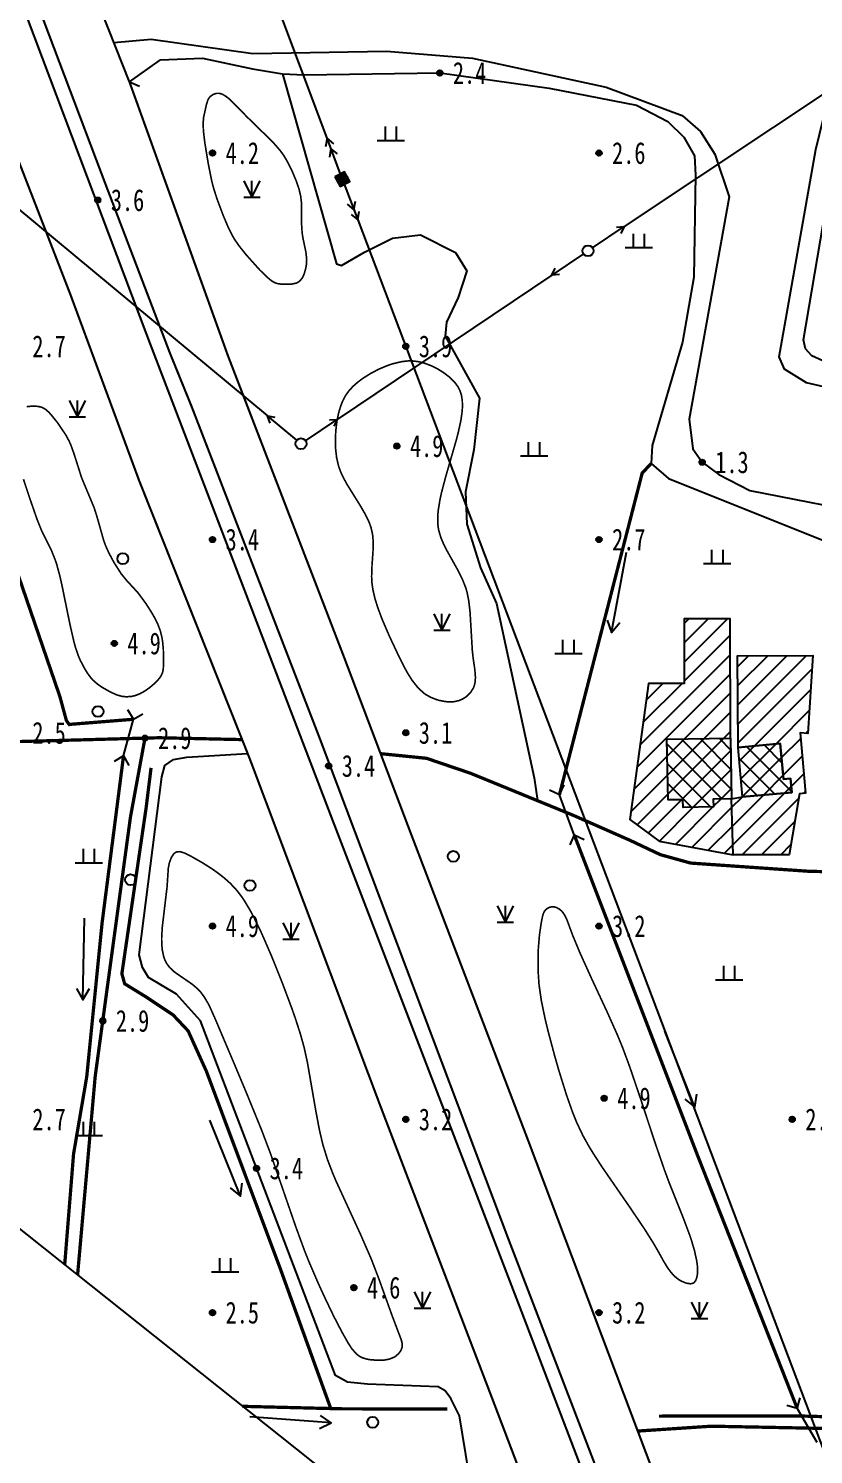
# Model space of a CAD drawing. Header units: metres. Extents: x 494039 to 619385, y 3351420 to 3402703.
# Drawn here: x 582691.6 to 582835.5, y 3395692.9 to 3395954.3 of the extents above; entities that cross this region are included whole.
import ezdxf
from ezdxf.enums import TextEntityAlignment as Align

# ---------------------------------------------------------------- set-up
doc = ezdxf.new("R2010")
doc.units = ezdxf.units.M
for name, pattern in [('2180', [0]), ('4410a', [0]), ('4430', [0]), ('8521', [0]), ('9610', [0])]:
    doc.linetypes.add(name, pattern=pattern)
for name, color, linetype in [('210100', 130, 'Continuous'), ('220200', 130, 'Continuous'), ('220900', 130, '2180'), ('261301', 141, 'Continuous'), ('310300', 8, 'Continuous'), ('310500', 8, 'Continuous'), ('420500', 8, 'Continuous'), ('430300', 8, 'Continuous'), ('440200', 8, '4410a'), ('440300', 8, '4430'), ('510301', 8, 'Continuous'), ('510303', 8, 'Continuous'), ('541000', 8, 'Continuous'), ('541200', 8, 'Continuous'), ('720100', 8, 'Continuous'), ('760201', 8, '8521'), ('810100', 8, '9610'), ('810302', 8, 'Continuous'), ('820200', 8, 'Continuous'), ('范围线', 8, 'Continuous')]:
    doc.layers.add(name, color=color, linetype=linetype)
doc.layers.add('710101', color=8, linetype='Continuous', lineweight=0)
pattern_1 = [(45, (0, 0), (-1.767766953, 1.767766953), []), (135, (0, 0), (-1.767766953, -1.767766953), [])]
pattern_2 = [(45, (0, 0), (-1.767766953, 1.767766953), [])]

# ---------------------------------------------------------------- blocks, each defined once
blk = doc.blocks.new('gc170')
at = {"linetype": 'Continuous'}
blk.add_circle((0, 0), 0.5, dxfattribs=at)
blk = doc.blocks.new('gc002')
at = {"linetype": 'Continuous'}
blk.add_hatch(color=256, dxfattribs=at).paths.add_polyline_path([(0.5, 0.5), (-0.5, 0.5), (-0.5, -0.5), (0.5, -0.5)])
blk.add_lwpolyline([(-0.5, -0.5), (0.5, -0.5), (0.5, 0.5), (-0.5, 0.5), (-0.5, -0.5)])
blk = doc.blocks.new('gu')
at = {"flags": 128}
for points in [[(3.75, 0), (-3.75, 0)], [(2.71, -0.6), (3.75, 0), (3.75, 0), (2.71, 0.6)]]:
    blk.add_lwpolyline(points, dxfattribs=at)
blk = doc.blocks.new('p_point')
for radius in [0.25, 0.2, 0.15, 0.1, 0.05]:
    blk.add_circle((0, 0), radius)
blk.add_point((0, 0))
blk = doc.blocks.new('vm')
at = {"linetype": 'Continuous'}
for p, q in [((1.25, 0), (-1.25, 0)), ((-0.5, 0), (-0.5, 1.3)), ((0.5, 1.3), (0.5, 0))]:
    blk.add_line(p, q, dxfattribs=at)
blk = doc.blocks.new('gc124')
for p, q in [((-0.75, 1.5), (0, 0)), ((0, 0), (0, 1.5)), ((0, 0), (0.75, 1.5)), ((-0.75, 0), (0.75, 0))]:
    blk.add_line(p, q)
blk = doc.blocks.new('gc013b')
at = {"linetype": 'Continuous'}
blk.add_line((0.5, 0), (4, 0), dxfattribs=at)
at = {"linetype": 'Continuous', "flags": 128}
blk.add_lwpolyline([(3.39, 0.35), (4, 0), (3.39, -0.35)], dxfattribs=at)
blk = doc.blocks.new('gc013a')
at = {"linetype": 'Continuous'}
blk.add_line((0.5, 0), (4, 0), dxfattribs=at)
at = {"linetype": 'Continuous', "flags": 128}
for points in [[(2.31, -0.4), (3, 0), (2.31, 0.4)], [(3.31, -0.4), (4, 0), (3.31, 0.4)]]:
    blk.add_lwpolyline(points, dxfattribs=at)
blk = doc.blocks.new('1-3&1-4')
at = {"layer": '310300', "linetype": 'Continuous'}
h = blk.add_hatch(dxfattribs=at)
h.set_pattern_fill('ANSI31', color=8, scale=20, style=0)
h.set_pattern_definition(pattern_2)
h.paths.add_polyline_path([(582820.3188, 3395824.2107), (582820.2549, 3395846.0755), (582811.7885, 3395846.0508), (582811.8231, 3395834.2185), (582805.2983, 3395834.1994), (582801.816, 3395809.2639), (582807.2051, 3395805.3456), (582820.7887, 3395802.8388), (582820.5129, 3395813.0832), (582817.1301, 3395813.0242), (582817.1549, 3395811.6027), (582811.616, 3395811.5061), (582811.5912, 3395812.9276), (582808.8474, 3395812.8797), (582808.6534, 3395824.0072)])
h = blk.add_hatch(dxfattribs=at)
h.set_pattern_fill('ANSI31', color=8, scale=20, style=0)
h.set_pattern_definition(pattern_2)
h.paths.add_polyline_path([(582821.6768, 3395822.4932), (582821.6132, 3395839.3017), (582835.4074, 3395839.3539), (582834.4738, 3395825.0627), (582833.0927, 3395825.1529), (582834.0645, 3395814.0947), (582832.9441, 3395813.9962), (582831.0782, 3395802.8328), (582820.7887, 3395802.8388), (582820.5129, 3395813.0832), (582822.502, 3395813.4252), (582831.5406, 3395814.2477), (582831.3628, 3395816.2022), (582831.3082, 3395816.8021), (582830.0114, 3395816.6841), (582829.4187, 3395823.1977)])
at = {"layer": '310500', "linetype": 'Continuous'}
h = blk.add_hatch(dxfattribs=at)
h.set_pattern_fill('ANSI37', color=8, scale=20, style=0)
h.set_pattern_definition(pattern_1)
h.paths.add_polyline_path([(582817.1301, 3395813.0242), (582817.1549, 3395811.6027), (582811.616, 3395811.5061), (582811.5912, 3395812.9276), (582808.8474, 3395812.8797), (582808.6534, 3395824.0072), (582820.3188, 3395824.2107), (582820.5129, 3395813.0832)])
h = blk.add_hatch(dxfattribs=at)
h.set_pattern_fill('ANSI37', color=8, scale=20, style=0)
h.set_pattern_definition(pattern_1)
h.paths.add_polyline_path([(582822.502, 3395813.4252), (582821.6768, 3395822.4932), (582829.4187, 3395823.1977), (582830.0114, 3395816.6841), (582831.3082, 3395816.8021), (582831.5406, 3395814.2477)])
at = {"layer": '210100', "color": 141, "linetype": 'Continuous', "flags": 128}
for points in [[(583056.9544, 3395852.6315), (583052.1293, 3395853.5359), (583021.6758, 3395857.1064), (582975.8034, 3395860.9352), (582960.6058, 3395865.4433), (582950.8137, 3395868.8114), (582941.49, 3395871.5369), (582902.3753, 3395878.1681), (582883.1867, 3395878.2197), (582876.5996, 3395877.9848), (582871.0097, 3395879.8357), (582862.5967, 3395882.8721), (582854.5215, 3395886.6817), (582841.9146, 3395887.5783), (582834.2054, 3395889.3457), (582830.2098, 3395891.8339), (582829.2495, 3395894.1061), (582835.9269, 3395932.1318), (582851.8741, 3395997.411)], [(582707.2476, 3395951.7451), (582714.11, 3395952.3196), (582732.7478, 3395949.6784), (582757.2447, 3395950.1375), (582773.018, 3395948.826), (582797.5147, 3395943.5634), (582811.4506, 3395938.3501), (582814.8017, 3395935.3916), (582817.4571, 3395931.269), (582820.0732, 3395923.409), (582812.7275, 3395882.6758), (582813.4116, 3395877.2535), (582815.1086, 3395874.7887), (582818.1334, 3395872.5109), (582823.8352, 3395869.6209), (582840.075, 3395866.445)]]:
    blk.add_lwpolyline(points, dxfattribs=at)
at = {"layer": '220200', "color": 141, "linetype": 'Continuous', "const_width": 0.6, "flags": 128}
for points in [[(582710.8374, 3395827.6656), (582699.2271, 3395826.7342), (582699.0822, 3395826.6883), (582698.5498, 3395827.4288), (582697.3748, 3395831.771), (582684.9314, 3395868.0732), (582674.112, 3395897.0353)], [(582805.751, 3395874.5382), (582804.1128, 3395872.7994), (582788.9427, 3395813.8406)], [(582709.0226, 3395820.9456), (582705.1036, 3395790.4219), (582702.277, 3395762.118), (582699.8633, 3395747.9789), (582698.235, 3395727.6382)], [(582747.0176, 3395701.3114), (582737.7594, 3395726.9669), (582724.2417, 3395763.0766), (582720.8739, 3395770.5344), (582718.1044, 3395773.4732), (582713.1384, 3395776.7762), (582709.2338, 3395779.1806), (582708.721, 3395781.0197), (582713.1738, 3395811.4916), (582714.0702, 3395818.7604)], [(582791.6661, 3395806.4563), (582814.1723, 3395747.9416), (582832.5372, 3395701.3332)], [(582768.3768, 3395701.2108), (582748.7436, 3395701.2677), (582730.8053, 3395701.7221)], [(582807.1935, 3395699.9222), (582833.3433, 3395699.9424), (582876.1011, 3395698.7342), (582934.0503, 3395697.9628), (582980.5589, 3395696.3604), (583050.6282, 3395695.3785)]]:
    blk.add_lwpolyline(points, dxfattribs=at)
at = {"layer": '220900', "color": 141, "linetype": 'Continuous'}
for p, q in [((582710.8374, 3395827.6656), (582709.8408, 3395829.3996)), ((582710.8374, 3395827.6656), (582712.5714, 3395828.6622)), ((582709.0226, 3395820.9456), (582707.2886, 3395819.949)), ((582709.0226, 3395820.9456), (582710.0192, 3395819.2116)), ((582788.9427, 3395813.8406), (582787.1265, 3395814.6781)), ((582788.9427, 3395813.8406), (582789.7802, 3395815.6568)), ((582791.6661, 3395806.4563), (582790.8286, 3395804.6401)), ((582791.6661, 3395806.4563), (582793.4823, 3395805.6188)), ((582832.5372, 3395701.3332), (582833.0516, 3395703.2659)), ((582832.5372, 3395701.3332), (582830.6045, 3395701.8476))]:
    blk.add_line(p, q, dxfattribs=at)
at = {"layer": '220900', "color": 141, "linetype": '2180', "flags": 128}
for points, elevation in [([(582709.0226, 3395820.9456), (582710.8374, 3395827.6656)], 2.7739), ([(582832.5372, 3395701.3332), (582836.137, 3395695.1225)], 2.7884)]:
    blk.add_lwpolyline(points, dxfattribs=dict(at, elevation=elevation))
blk.add_lwpolyline([(582791.6661, 3395806.4563), (582788.9427, 3395813.8406)], dxfattribs=at)
at = {"layer": '310300', "color": 8, "linetype": 'Continuous', "flags": 128}
blk.add_lwpolyline([(582820.3188, 3395824.2107), (582820.2549, 3395846.0755), (582811.7885, 3395846.0508), (582811.8231, 3395834.2185), (582805.2983, 3395834.1994), (582801.816, 3395809.2639), (582807.2051, 3395805.3456), (582820.7887, 3395802.8388), (582820.5129, 3395813.0832), (582817.1301, 3395813.0242), (582817.1549, 3395811.6027), (582811.616, 3395811.5061), (582811.5912, 3395812.9276), (582808.8474, 3395812.8797), (582808.6534, 3395824.0072)], close=True, dxfattribs=at)
at = {"layer": '310300', "color": 8, "linetype": 'Continuous', "elevation": 6.2765, "flags": 128}
blk.add_lwpolyline([(582821.6768, 3395822.4932), (582821.6132, 3395839.3017), (582835.4074, 3395839.3539), (582834.4738, 3395825.0627), (582833.0927, 3395825.1529), (582834.0645, 3395814.0947), (582832.9441, 3395813.9962), (582831.0782, 3395802.8328), (582820.7887, 3395802.8388), (582820.5129, 3395813.0832), (582822.502, 3395813.4252), (582831.5406, 3395814.2477), (582831.3628, 3395816.2022), (582831.3082, 3395816.8021), (582830.0114, 3395816.6841), (582829.4187, 3395823.1977)], close=True, dxfattribs=at)
at = {"layer": '310500', "color": 8, "linetype": 'Continuous', "flags": 128}
for points, elevation in [([(582817.1301, 3395813.0242), (582817.1549, 3395811.6027), (582811.616, 3395811.5061), (582811.5912, 3395812.9276), (582808.8474, 3395812.8797), (582808.6534, 3395824.0072), (582820.3188, 3395824.2107), (582820.5129, 3395813.0832)], 10.3715), ([(582822.502, 3395813.4252), (582821.6768, 3395822.4932), (582829.4187, 3395823.1977), (582830.0114, 3395816.6841), (582831.3082, 3395816.8021), (582831.5406, 3395814.2477)], 9.8993)]:
    blk.add_lwpolyline(points, close=True, dxfattribs=dict(at, elevation=elevation))
at = {"layer": '420500', "color": 8, "linetype": 'Continuous', "const_width": 0.4, "flags": 128}
for points in [[(582522.9341, 3396459.7968), (582519.1121, 3396476.75), (582512.7256, 3396510.5051), (582511.4571, 3396510.8233), (582510.6369, 3396510.691), (582510.2929, 3396510.3206), (582510.2701, 3396509.6075), (582512.6297, 3396498.3185), (582522.7889, 3396448.4965), (582528.9449, 3396421.6435), (582535.3253, 3396395.0753), (582546.6224, 3396354.7413), (582559.1447, 3396310.8126), (582574.7128, 3396265.6974), (582591.4304, 3396218.8496), (582611.7609, 3396163.7716), (582641.9606, 3396086.1339), (582666.4264, 3396021.9721), (582689.7743, 3395960.4661), (582713.6505, 3395897.159), (582747.2055, 3395809.5492), (582781.8441, 3395719.4713), (582811.345, 3395642.2591), (582813.9149, 3395635.5918)], [(582717.5712, 3395894.6878), (582705.5255, 3395926.2652), (582690.0739, 3395967.1358), (582667.3376, 3396025.115), (582628.8635, 3396126.5571), (582611.278, 3396173.1027), (582590.3664, 3396228.2389), (582572.9703, 3396278.1765), (582558.9014, 3396319.9945), (582548.4948, 3396356.9027), (582540.5304, 3396386.3632), (582529.0999, 3396432.4474), (582522.9341, 3396459.7968)], [(582684.2133, 3395944.388), (582699.2375, 3395905.6531), (582711.9141, 3395871.3491), (582732.1828, 3395820.3814), (582756.4185, 3395755.97), (582776.6392, 3395703.0922), (582797.2506, 3395648.8516)], [(582834.1778, 3395619.4687), (582832.0118, 3395634.6728), (582830.3195, 3395641.3139), (582824.8168, 3395656.3684), (582815.9902, 3395668.7735), (582811.6366, 3395675.0776), (582783.1672, 3395750.5549), (582761.6788, 3395806.7873), (582749.326, 3395839.3826), (582728.2159, 3395894.1763), (582710.102, 3395944.5256)], [(582817.9948, 3395632.3455), (582779.4989, 3395732.6118), (582744.9623, 3395824.2557), (582721.5151, 3395884.9754), (582717.5712, 3395894.6878)]]:
    blk.add_lwpolyline(points, dxfattribs=at)
at = {"layer": '430300', "color": 8, "linetype": 'Continuous'}
blk.add_line((582710.102, 3395944.5256), (582711.9371, 3395943.7304), dxfattribs=at)
at = {"layer": '430300', "color": 8, "linetype": 'Continuous', "flags": 128}
blk.add_lwpolyline([(582710.102, 3395944.5256), (582698.6887, 3395973.3923)], dxfattribs=at)
at = {"layer": '440200', "color": 8, "linetype": '4410a', "const_width": 0.6, "flags": 128}
for points in [[(582730.7689, 3395823.9368), (582715.5417, 3395824.2805), (582687.6782, 3395823.5217), (582626.9612, 3395823.0394)], [(582712.9571, 3395824.2101), (582710.2952, 3395809.744), (582703.8273, 3395762.1789), (582700.598, 3395725.7579)]]:
    blk.add_lwpolyline(points, dxfattribs=at)
at = {"layer": '440300', "color": 8, "linetype": '4430', "const_width": 0.6, "flags": 128}
for points in [[(582756.1553, 3395821.3622), (582764.5784, 3395820.5097), (582772.6749, 3395817.7532), (582791.55, 3395810.0281), (582801.9071, 3395805.4623), (582807.4268, 3395802.8511), (582812.996, 3395801.3042), (582834.5976, 3395799.8015), (582855.32, 3395799.3244), (582856.7349, 3395800.6159), (582857.7197, 3395801.8087), (582861.8555, 3395814.5487), (582863.7958, 3395816.4394), (582865.954, 3395817.4943), (582868.1354, 3395818.098), (582885.5031, 3395816.4125), (582916.5984, 3395814.0003), (582918.6696, 3395815.3909), (582920.3087, 3395817.0481), (582925.85, 3395822.0802), (582928.9956, 3395823.5705), (582942.3586, 3395824.8412), (582965.6111, 3395825.0359), (582984.3651, 3395821.6469), (582997.5996, 3395818.5486), (583022.4107, 3395813.8166), (583043.6685, 3395807.7568), (583047.7779, 3395806.3493)], [(582803.2764, 3395697.1839), (582816.8066, 3395698.0787), (582964.2394, 3395695.1552), (583041.8782, 3395693.489), (583051.8286, 3395694.1661)]]:
    blk.add_lwpolyline(points, dxfattribs=at)
at = {"layer": '541000', "color": 8, "linetype": 'Continuous'}
for p, q in [((582746.3398, 3395934.1755), (582612.0386, 3396293.2799)), ((582751.9757, 3395919.201), (582879.0097, 3395583.796))]:
    blk.add_line(p, q, dxfattribs=at)
at = {"layer": '541200', "color": 8, "linetype": 'Continuous'}
for p, q in [((582845.0676, 3395947.4431), (582800.8354, 3395917.9709)), ((582669.8939, 3395937.6871), (582735.4024, 3395883.2868)), ((582787.5378, 3395909.073), (582748.1971, 3395882.6378))]:
    blk.add_line(p, q, dxfattribs=at)
at = {"layer": '710101', "color": 8, "linetype": 'Continuous', "const_width": 0.3, "elevation": 4, "flags": 128}
for points in [[(582742.603, 3395911.994), (582742.4621, 3395913.2967), (582741.9295, 3395915.8157), (582741.771, 3395916.798), (582741.6755, 3395918.302), (582741.6361, 3395922.4086), (582741.4957, 3395923.614), (582741.1834, 3395924.8991), (582740.6618, 3395926.4141), (582739.9318, 3395928.1497), (582739.161, 3395929.72), (582738.4377, 3395930.9609), (582737.7492, 3395931.912), (582736.7203, 3395933.0997), (582735.9444, 3395933.911), (582731.6918, 3395938.0589), (582728.7016, 3395941.1158), (582728.28, 3395941.4906), (582727.5871, 3395941.9978), (582727.0487, 3395942.2692), (582726.7719, 3395942.358), (582726.4891, 3395942.4087), (582726.1012, 3395942.4068), (582725.479, 3395942.2209), (582724.9087, 3395941.8175), (582724.6155, 3395941.4214), (582724.486, 3395941.1615), (582724.2338, 3395940.3926), (582723.7095, 3395938.0186), (582723.6226, 3395937.023), (582723.6692, 3395935.5195), (582723.9162, 3395933.4215), (582724.5646, 3395929.4966), (582725.1728, 3395926.4473), (582725.5214, 3395925.0713), (582726.2047, 3395922.9366), (582727.28, 3395920.0645), (582728.235, 3395917.813), (582728.956, 3395916.3638), (582729.3537, 3395915.6825), (582730.1917, 3395914.4634), (582731.4622, 3395912.863), (582733.9609, 3395910.0708), (582735.317, 3395908.738), (582736.1188, 3395908.0687), (582736.6842, 3395907.7251), (582737.2523, 3395907.524), (582738.0378, 3395907.4205), (582738.649, 3395907.404), (582739.9192, 3395907.4531), (582740.5899, 3395907.5886), (582740.8728, 3395907.6949), (582741.2466, 3395907.9187), (582741.7329, 3395908.4712), (582742.0508, 3395909.0869), (582742.2012, 3395909.4865), (582742.451, 3395910.4118), (582742.5397, 3395910.9276)], [(582768.588, 3395830.8608), (582767.9365, 3395830.9225), (582766.8312, 3395831.1469), (582766.2911, 3395831.3115), (582765.3375, 3395831.699), (582764.5288, 3395832.1459), (582764.0959, 3395832.4448), (582763.0344, 3395833.4104), (582761.9348, 3395834.8034), (582761.1463, 3395836.0585), (582760.6589, 3395836.9322), (582759.4612, 3395839.3007), (582757.7867, 3395842.8542), (582756.4873, 3395845.8694), (582755.6547, 3395848.0806), (582755.1302, 3395849.7579), (582754.7347, 3395851.4606), (582754.5707, 3395852.6156), (582754.5081, 3395853.8211), (582754.5792, 3395855.8602), (582754.7609, 3395858.4662), (582754.7915, 3395860.2977), (582754.6856, 3395861.5461), (582754.3963, 3395862.8229), (582754.0382, 3395863.804), (582753.3482, 3395865.2379), (582752.3945, 3395866.8765), (582749.9208, 3395870.8498), (582749.1533, 3395872.3006), (582748.8208, 3395873.0459), (582748.4515, 3395874.0677), (582748.0862, 3395875.6439), (582747.9014, 3395877.2761), (582747.8601, 3395878.9373), (582747.9424, 3395880.6043), (582748.1431, 3395882.2544), (582748.4708, 3395883.8631), (582748.8579, 3395885.1509), (582749.2581, 3395886.1315), (582749.7564, 3395887.0535), (582750.3902, 3395887.9263), (582751.1433, 3395888.7324), (582751.986, 3395889.4739), (582752.8994, 3395890.1579), (582754.3697, 3395891.0837), (582755.927, 3395891.8884), (582757.5441, 3395892.5567), (582758.3686, 3395892.8303), (582760.04, 3395893.2263), (582761.1658, 3395893.3508), (582762.0139, 3395893.3522), (582763.1103, 3395893.2161), (582763.7182, 3395893.0767), (582764.3221, 3395892.8977), (582765.5093, 3395892.4372), (582766.6534, 3395891.8607), (582767.733, 3395891.1867), (582768.7226, 3395890.4273), (582769.1741, 3395890.0179), (582769.8465, 3395889.2926), (582770.2979, 3395888.6735), (582770.6557, 3395888.0184), (582770.9548, 3395887.1545), (582771.1332, 3395886.0567), (582771.158, 3395884.9082), (582771.1075, 3395884.1214), (582770.8849, 3395882.5128), (582770.3977, 3395880.2609), (582770.0235, 3395878.8261), (582768.0628, 3395872.0381), (582767.3139, 3395869.1808), (582767.0383, 3395867.9227), (582766.7315, 3395866.0514), (582766.6438, 3395865.1245), (582766.6194, 3395863.9), (582766.656, 3395863.2936), (582766.7863, 3395862.3929), (582767.2219, 3395860.9128), (582767.759, 3395859.6624), (582768.1737, 3395858.8346), (582770.2491, 3395855.1188), (582771.1034, 3395853.4452), (582771.7911, 3395851.7012), (582772.0043, 3395850.9426), (582772.3125, 3395849.4014), (582772.5546, 3395847.309), (582772.9644, 3395840.3116), (582773.1135, 3395838.9321), (582773.4382, 3395836.7087), (582773.5385, 3395835.334), (582773.4712, 3395834.4187), (582773.3896, 3395834.0255), (582773.1755, 3395833.4167), (582772.6254, 3395832.5441), (582771.8681, 3395831.8089), (582771.1871, 3395831.3732), (582770.5267, 3395831.0912), (582769.6023, 3395830.8863)], [(582734.3564, 3395788.4027), (582736.1277, 3395784.3344), (582738.0959, 3395779.4353), (582739.7914, 3395774.9233), (582740.5176, 3395772.8605), (582741.4581, 3395769.9503), (582742.1417, 3395767.465), (582742.7334, 3395764.7723), (582744.2897, 3395755.8068), (582744.9517, 3395752.3142), (582745.5832, 3395749.6328), (582746.4371, 3395746.8938), (582747.3494, 3395744.5205), (582748.0095, 3395742.9541), (582752.4564, 3395733.2758), (582754.4395, 3395728.7348), (582755.8444, 3395725.0673), (582758.3177, 3395718.1918), (582759.9241, 3395713.967), (582760.1082, 3395713.2443), (582760.1169, 3395712.689), (582760.0488, 3395712.378), (582759.8316, 3395711.8908), (582759.4812, 3395711.411), (582759.0465, 3395711.0024), (582758.6753, 3395710.7504), (582757.7494, 3395710.3693), (582756.8918, 3395710.2115), (582756.374, 3395710.1728), (582755.4036, 3395710.1724), (582754.0639, 3395710.2901), (582753.613, 3395710.3763), (582752.8214, 3395710.6226), (582752.26, 3395710.9099), (582751.7001, 3395711.3421), (582750.8829, 3395712.2806), (582750.2183, 3395713.3023), (582749.0826, 3395715.3062), (582747.5845, 3395718.1908), (582745.7409, 3395722.0342), (582744.7185, 3395724.282), (582743.0466, 3395728.1641), (582742.2354, 3395730.1898), (582740.6475, 3395734.5154), (582735.9742, 3395748.0403), (582734.3217, 3395752.4008), (582731.6985, 3395758.8383), (582729.3939, 3395764.3387), (582725.8251, 3395772.7575), (582724.853, 3395774.9277), (582724.4949, 3395775.629), (582723.8311, 3395776.7494), (582723.2183, 3395777.5853), (582722.604, 3395778.2578), (582721.646, 3395779.0698), (582718.5172, 3395781.2284), (582718.1019, 3395781.5634), (582717.4549, 3395782.1895), (582716.9036, 3395782.9482), (582716.5415, 3395783.7103), (582716.3622, 3395784.2512), (582716.1268, 3395785.3981), (582716.0242, 3395786.6148), (582716.015, 3395787.5628), (582716.1233, 3395789.5238), (582717.0045, 3395796.9211), (582717.2371, 3395800.3989), (582717.4292, 3395801.3687), (582717.8061, 3395802.3562), (582718.2618, 3395803.0263), (582718.5697, 3395803.2692), (582718.81, 3395803.3659), (582719.2326, 3395803.4034), (582719.4834, 3395803.3716), (582720.1712, 3395803.1567), (582721.3699, 3395802.5649), (582723.408, 3395801.4142), (582725.2495, 3395800.2458), (582726.1098, 3395799.6441), (582727.4105, 3395798.6409), (582728.619, 3395797.5654), (582729.8416, 3395796.249), (582730.7066, 3395795.1061), (582731.2129, 3395794.3499), (582732.2538, 3395792.6034), (582732.7874, 3395791.6158), (582734.0396, 3395789.0851)], [(582807.0803, 3395730.0589), (582806.2615, 3395731.4764), (582804.547, 3395734.2101), (582801.8726, 3395738.1692), (582796.7964, 3395745.5265), (582795.0907, 3395748.1594), (582794.2787, 3395749.4978), (582793.2613, 3395751.3181), (582792.1093, 3395753.7442), (582791.2913, 3395755.7873), (582790.1919, 3395758.9212), (582788.8687, 3395763.1724), (582788.0963, 3395765.8521), (582786.8058, 3395770.6993), (582786.288, 3395772.8607), (582785.6187, 3395776.1109), (582785.1943, 3395779.0722), (582785.0313, 3395781.5085), (582785.0166, 3395784.2008), (582785.0742, 3395785.6758), (582785.2795, 3395788.1474), (582785.6057, 3395790.3914), (582785.8814, 3395791.6992), (582785.9884, 3395792.0315), (582786.2145, 3395792.4882), (582786.4206, 3395792.7476), (582786.7699, 3395793.0253), (582787.2096, 3395793.2236), (582787.6247, 3395793.2979), (582787.9381, 3395793.2831), (582788.4224, 3395793.1464), (582788.903, 3395792.8792), (582789.2714, 3395792.5769), (582789.5296, 3395792.2998), (582789.9186, 3395791.737), (582790.299, 3395790.9466), (582791.3944, 3395787.9906), (582792.6859, 3395784.8815), (582794.852, 3395780.0975), (582797.8614, 3395773.6318), (582799.5973, 3395769.7286), (582800.5174, 3395767.486), (582801.7995, 3395764.0321), (582803.8351, 3395758.0394), (582806.4816, 3395750.0074), (582808.2112, 3395744.9954), (582809.0675, 3395742.6943), (582811.617, 3395736.3266), (582812.7575, 3395733.2881), (582813.168, 3395732.0672), (582813.7058, 3395730.2262), (582814.1114, 3395728.3689), (582814.2765, 3395727.1098), (582814.2768, 3395726.1558), (582814.0853, 3395725.184), (582813.8647, 3395724.6961), (582813.6387, 3395724.4235), (582813.4889, 3395724.3174), (582813.1432, 3395724.2066), (582812.9045, 3395724.1929), (582812.3011, 3395724.2829), (582811.8614, 3395724.4206), (582811.1446, 3395724.7506), (582810.7552, 3395724.9926), (582810.0539, 3395725.5602), (582809.438, 3395726.2197), (582808.8012, 3395727.0764), (582808.0689, 3395728.2689)]]:
    blk.add_lwpolyline(points, close=True, dxfattribs=at)
blk.add_lwpolyline([(582690.6781, 3395871.6625), (582691.7923, 3395868.2868), (582693.1921, 3395864.2629), (582693.9831, 3395862.2923), (582695.7746, 3395858.6935), (582696.4573, 3395857.0013), (582696.753, 3395856.14), (582697.3633, 3395853.8816), (582697.747, 3395852.1671), (582699.2162, 3395844.9854), (582699.9521, 3395841.7872), (582700.2216, 3395840.8233), (582700.7198, 3395839.3515), (582701.0632, 3395838.5452), (582701.7366, 3395837.229), (582702.4129, 3395836.1137), (582703.0523, 3395835.2442), (582703.4553, 3395834.7996), (582704.1803, 3395834.1655), (582705.1232, 3395833.5099), (582706.4369, 3395832.7599), (582707.6417, 3395832.1882), (582708.6732, 3395831.8775), (582709.5401, 3395831.7888), (582710.461, 3395831.8449), (582711.1929, 3395832.015), (582712.0228, 3395832.345), (582712.9076, 3395832.8313), (582713.805, 3395833.4547), (582714.7032, 3395834.2187), (582715.3274, 3395834.8532), (582715.8265, 3395835.479), (582716.1689, 3395836.1908), (582716.3105, 3395836.9015), (582716.363, 3395837.994), (582716.3192, 3395840.5146), (582716.1833, 3395841.9605), (582716.0703, 3395842.6385), (582715.7658, 3395843.8804), (582715.3308, 3395845.0436), (582714.6866, 3395846.3368), (582714.2068, 3395847.1767), (582713.1708, 3395848.8163), (582711.6427, 3395850.8955), (582709.6056, 3395853.0992), (582708.6096, 3395854.3197), (582707.2744, 3395856.4075), (582706.3604, 3395858.11), (582705.7375, 3395859.4884), (582705.399, 3395860.4157), (582704.1192, 3395864.9217), (582703.6077, 3395866.5193), (582701.345, 3395871.925), (582699.9535, 3395876.3052), (582699.3967, 3395877.8692), (582699.0725, 3395878.61), (582698.4424, 3395879.7782), (582697.0245, 3395881.9028), (582695.709, 3395883.538), (582695.3167, 3395883.9578), (582694.7525, 3395884.4562), (582694.3185, 3395884.7288), (582693.9701, 3395884.8741), (582693.3312, 3395885.0214), (582692.3046, 3395885.0695), (582691.2606, 3395884.9655)], dxfattribs=at)
at = {"layer": '760201', "color": 8, "linetype": '8521', "flags": 128}
for points in [[(583058.0921, 3395857.9398), (583050.7428, 3395859.0704), (583018.6889, 3395863.2275), (582998.7722, 3395864.3761), (582985.5437, 3395864.4082), (582971.6346, 3395866.9071), (582962.0626, 3395870.1293), (582955.4332, 3395872.1025), (582950.675, 3395873.2404), (582947.2716, 3395874.2378), (582924.3397, 3395879.3374), (582912.403, 3395881.486), (582900.9515, 3395883.0775), (582882.9155, 3395882.6646), (582875.533, 3395882.2059), (582871.8314, 3395883.0183), (582865.7412, 3395885.7966), (582861.6565, 3395888.1249), (582857.8576, 3395889.5545), (582853.7215, 3395891.1881), (582850.5309, 3395891.81), (582841.0973, 3395892.6567), (582837.2469, 3395893.3873), (582835.199, 3395894.2614), (582834.0639, 3395895.5718), (582833.6943, 3395897.2495), (582837.2857, 3395918.4413), (582844.261, 3395944.9364), (582851.6323, 3395972.3105), (582854.2496, 3395987.8439), (582858.3669, 3396005.1309), (582861.8296, 3396014.0133), (582864.0423, 3396033.2327), (582866.9718, 3396051.6318), (582874.3672, 3396072.4869), (582879.3599, 3396083.0254), (582887.3856, 3396098.047), (582891.7942, 3396109.2937), (582894.3898, 3396116.4158), (582903.2362, 3396142.166), (582907.601, 3396158.0867), (582914.6907, 3396179.0451), (582914.9288, 3396183.7368), (582912.9636, 3396191.4684), (582913.2888, 3396208.8756), (582915.1796, 3396231.8344), (582916.0763, 3396245.372)], [(582710.102, 3395944.5256), (582715.7921, 3395948.5248), (582723.4957, 3395948.8459), (582732.6823, 3395946.9139), (582738.1624, 3395945.9612), (582742.1317, 3395945.7989), (582767.0092, 3395946.1443), (582787.0296, 3395943.3802), (582803.08, 3395940.2336), (582808.8114, 3395937.2553), (582811.7747, 3395934.3538), (582813.6944, 3395930.9243), (582813.8772, 3395927.3777), (582813.5968, 3395908.7197), (582811.477, 3395896.7938), (582805.9534, 3395877.856), (582805.751, 3395874.5382), (582808.9284, 3395871.8233), (582837.5489, 3395860.3957), (582866.2331, 3395855.8276), (582872.4858, 3395856.6979), (582881.6288, 3395860.9008), (582887.8774, 3395862.3235), (582896.2568, 3395861.0207), (582934.8682, 3395856.8222), (582957.7877, 3395852.3296), (582977.1793, 3395846.2619), (583014.0647, 3395843.8823), (583045.804, 3395841.3348), (583053.8266, 3395839.8247)], [(582794.9182, 3395650.7075), (582790.1644, 3395663.2186), (582789.4093, 3395665.0479), (582787.9433, 3395666.8267), (582784.1684, 3395669.7889), (582781.2644, 3395672.7709), (582775.9023, 3395676.7671), (582774.8532, 3395677.9361), (582774.0358, 3395679.0918), (582770.6097, 3395699.9881), (582769.0332, 3395703.1463), (582767.9683, 3395704.5341), (582766.7119, 3395705.3066), (582753.7377, 3395705.7883), (582750.0554, 3395706.1217), (582747.8657, 3395707.3581), (582723.1272, 3395772.3956), (582718.7293, 3395777.266), (582713.6263, 3395780.3575), (582712.4947, 3395782.166), (582711.9217, 3395784.4868), (582716.0754, 3395817.0861), (582716.5888, 3395819.1785), (582718.1949, 3395820.3151), (582720.6602, 3395820.7469), (582731.7827, 3395821.3875)]]:
    blk.add_lwpolyline(points, dxfattribs=at)
at = {"layer": '810100', "color": 8, "linetype": '9610', "flags": 128}
blk.add_lwpolyline([(582738.1624, 3395945.9612), (582748.0733, 3395911.1669), (582749.0084, 3395910.8305), (582753.1886, 3395913.2899), (582758.3295, 3395915.8447), (582763.4942, 3395916.4394), (582769.9005, 3395913.2359), (582771.9615, 3395909.8628), (582770.3687, 3395905.0009), (582768.236, 3395900.4519), (582767.9953, 3395897.9097), (582774.308, 3395886.5159), (582773.222, 3395877.0481), (582771.7027, 3395869.3455), (582771.9441, 3395863.4079), (582774.4567, 3395855.4496), (582777.4084, 3395848.8917), (582784.2979, 3395816.9327), (582784.891, 3395812.7535)], dxfattribs=at)
at = {"layer": '范围线', "color": 8, "flags": 128}
blk.add_lwpolyline([(580974.9971, 3398172.2884), (580158.1729, 3397748.7629), (583102.2681, 3395406.1495), (589376.9328, 3392493.3034), (594318.9563, 3392016.403), (594002.9657, 3392059.9931), (593709.5027, 3392110.274), (593489.39, 3392154.2585), (593446.55, 3392164.1073), (593184.0367, 3392224.4585), (592856.0894, 3392311.9807), (592630.9821, 3392379.424), (592345.2786, 3392474.0542), (592112.8421, 3392558.6278), (591835.9381, 3392668.5492), (591571.4074, 3392783.2499), (591303.4331, 3392909.9936), (591275.2655, 3392923.316), (591065.2798, 3393031.2284), (591019.813, 3393054.5939), (590886.2864, 3393127.1825), (590776.1303, 3393189.2284), (589711.9005, 3393302.4152), (583546.9224, 3396125.8295)], close=True, dxfattribs=at)
at = {"layer": '261301', "color": 141, "linetype": 'Continuous', "xscale": 2, "yscale": 2}
for p, rotation in [((582799.8687, 3395850.9512, 0.9773), 259.2805910305514), ((582701.7083, 3395783.7294, 0.9773), 268.6656397147943), ((582811.0164, 3395763.5329, 0.9773), 291.652706455443), ((582727.6374, 3395747.2169, 0.9773), 292.0652360679371), ((582739.6319, 3395699.2391, 0.9773), 355.8812752896082)]:
    blk.add_blockref('gu', p, dxfattribs=dict(at, rotation=rotation))
at = {"layer": '510301', "color": 8, "linetype": 'Continuous', "xscale": 2, "yscale": 2}
for p in [(582794.1779, 3395913.5349, 3.0842), (582741.557, 3395878.1759, 3.2801), (582708.8943, 3395857.1022, 3.9036), (582704.3474, 3395829.0934, 3.3826), (582769.4857, 3395802.5278, 3.6221), (582710.327, 3395798.2416, 3.2118), (582732.2089, 3395797.2018, 3.5627), (582754.7105, 3395698.7874, 2.9481)]:
    blk.add_blockref('gc170', p, dxfattribs=at)
at = {"layer": '510303', "color": 8, "linetype": 'Continuous', "xscale": 2, "yscale": 2, "rotation": 297.6802224602192}
blk.add_blockref('gc002', (582749.1421, 3395926.6824, 3.9124), dxfattribs=at)
at = {"layer": '541000', "color": 8, "linetype": 'Continuous', "xscale": 2, "yscale": 2}
for rotation in [110.5052479911554, 290.7440925035298]:
    blk.add_blockref('gc013a', (582749.1421, 3395926.6824), dxfattribs=dict(at, rotation=rotation))
blk.add_blockref('gc170', (582749.1421, 3395926.6824), dxfattribs=at)
blk.add_blockref('gc170', (582749.1421, 3395926.6824), dxfattribs=at)
at = {"layer": '541200', "color": 8, "linetype": 'Continuous', "xscale": 2, "yscale": 2}
for p, rotation in [((582794.1779, 3395913.5349), 33.67586594945013), ((582794.1779, 3395913.5349), 213.8994168806935), ((582741.557, 3395878.1759), 140.2927651469981), ((582741.557, 3395878.1759), 33.8994168806935)]:
    blk.add_blockref('gc013b', p, dxfattribs=dict(at, rotation=rotation))
for p in [(582794.1779, 3395913.5349), (582741.557, 3395878.1759), (582741.557, 3395878.1759)]:
    blk.add_blockref('gc170', p, dxfattribs=at)
at = {"layer": '720100', "color": 8, "linetype": 'Continuous', "xscale": 2, "yscale": 2, "zscale": 2}
for p in [(582767.0092, 3395946.1443, 2.3692), (582725.3372, 3395931.4646, 4.1788), (582796.192, 3395931.4647, 2.5853), (582704.3035, 3395922.8361, 3.6413), (582760.7645, 3395896.0373, 3.9), (582759.1389, 3395877.7423, 4.8619), (582815.1086, 3395874.7887, 1.3), (582725.3371, 3395860.6098, 3.3826), (582796.1919, 3395860.6099, 2.714), (582707.3314, 3395841.5726, 4.8827), (582760.7644, 3395825.1825, 3.0845), (582712.9571, 3395824.2101, 2.887), (582746.6368, 3395819.1195, 3.3804), (582725.3369, 3395789.755, 4.9043), (582796.1917, 3395789.7552, 3.175), (582705.2149, 3395772.3837, 2.9208), (582797.1351, 3395758.2001, 4.9109), (582760.7643, 3395754.3277, 3.1811), (582831.619, 3395754.3278, 2.3777), (582733.4085, 3395745.352, 3.3964), (582751.2526, 3395723.477, 4.6103), (582725.3368, 3395718.9002, 2.5361), (582796.1916, 3395718.9004, 3.1801)]:
    blk.add_blockref('p_point', p, dxfattribs=at)
at = {"layer": '810302', "color": 8, "linetype": 'Continuous', "xscale": 2, "yscale": 2}
for p in [(582758.0305, 3395933.6993, 4.3356), (582803.4996, 3395914.0577, 4.3356), (582784.288, 3395875.8773, 4.3356), (582817.8761, 3395856.1343, 4.3356), (582790.5809, 3395839.6502, 4.3356), (582702.6631, 3395801.3015), (582820.0626, 3395779.8411, 3.3223), (582702.6631, 3395751.3015), (582727.6631, 3395726.3015)]:
    blk.add_blockref('vm', p, dxfattribs=at)
at = {"layer": '820200', "color": 8, "linetype": 'Continuous', "xscale": 2, "yscale": 2}
for p in [(582732.5505, 3395923.3713, 5.5274), (582700.5745, 3395883.0927, 5.5571), (582767.3963, 3395844.0067, 5.5274), (582779.0393, 3395790.4453, 5.5571), (582739.7538, 3395787.3437, 5.5571), (582763.8376, 3395719.7196, 5.5571), (582814.6209, 3395717.8255, 5.5868)]:
    blk.add_blockref('gc124', p, dxfattribs=at)
at = {"layer": '720100', "color": 8, "width": 0.75}
for s, p in [('2.4', (582769.4092, 3395946.1443, 2.3692)), ('4.2', (582727.7372, 3395931.4646, 4.1788)), ('2.6', (582798.592, 3395931.4647, 2.5853)), ('3.6', (582706.7035, 3395922.8361, 3.6413)), ('2.7', (582692.3098, 3395896.0371, 2.7209)), ('3.9', (582763.1645, 3395896.0373, 3.9)), ('4.9', (582761.5389, 3395877.7423, 4.8619)), ('1.3', (582817.5086, 3395874.7887, 1.3)), ('3.4', (582727.7371, 3395860.6098, 3.3826)), ('2.7', (582798.5919, 3395860.6099, 2.714)), ('4.9', (582709.7314, 3395841.5726, 4.8827)), ('2.5', (582692.3096, 3395825.1823, 2.4716)), ('2.9', (582715.3571, 3395824.2101, 2.887)), ('3.1', (582763.1644, 3395825.1825, 3.0845)), ('3.4', (582749.0368, 3395819.1195, 3.3804)), ('4.9', (582727.7369, 3395789.755, 4.9043)), ('3.2', (582798.5917, 3395789.7552, 3.175)), ('2.9', (582707.6149, 3395772.3837, 2.9208)), ('4.9', (582799.5351, 3395758.2001, 4.9109)), ('2.7', (582692.3095, 3395754.3275, 2.6613)), ('3.2', (582763.1643, 3395754.3277, 3.1811)), ('2.4', (582834.019, 3395754.3278, 2.3777)), ('3.4', (582735.8085, 3395745.352, 3.3964)), ('4.6', (582753.6526, 3395723.477, 4.6103)), ('2.5', (582727.7368, 3395718.9002, 2.5361)), ('3.2', (582798.5916, 3395718.9004, 3.1801))]:
    blk.add_text(s, height=4, dxfattribs=at).set_placement(p, align=Align.MIDDLE_LEFT)

msp = doc.modelspace()

# ---------------------------------------------------------------- block references
msp.add_blockref('1-3&1-4', (0, 0))

doc.saveas('drawing.dxf')
